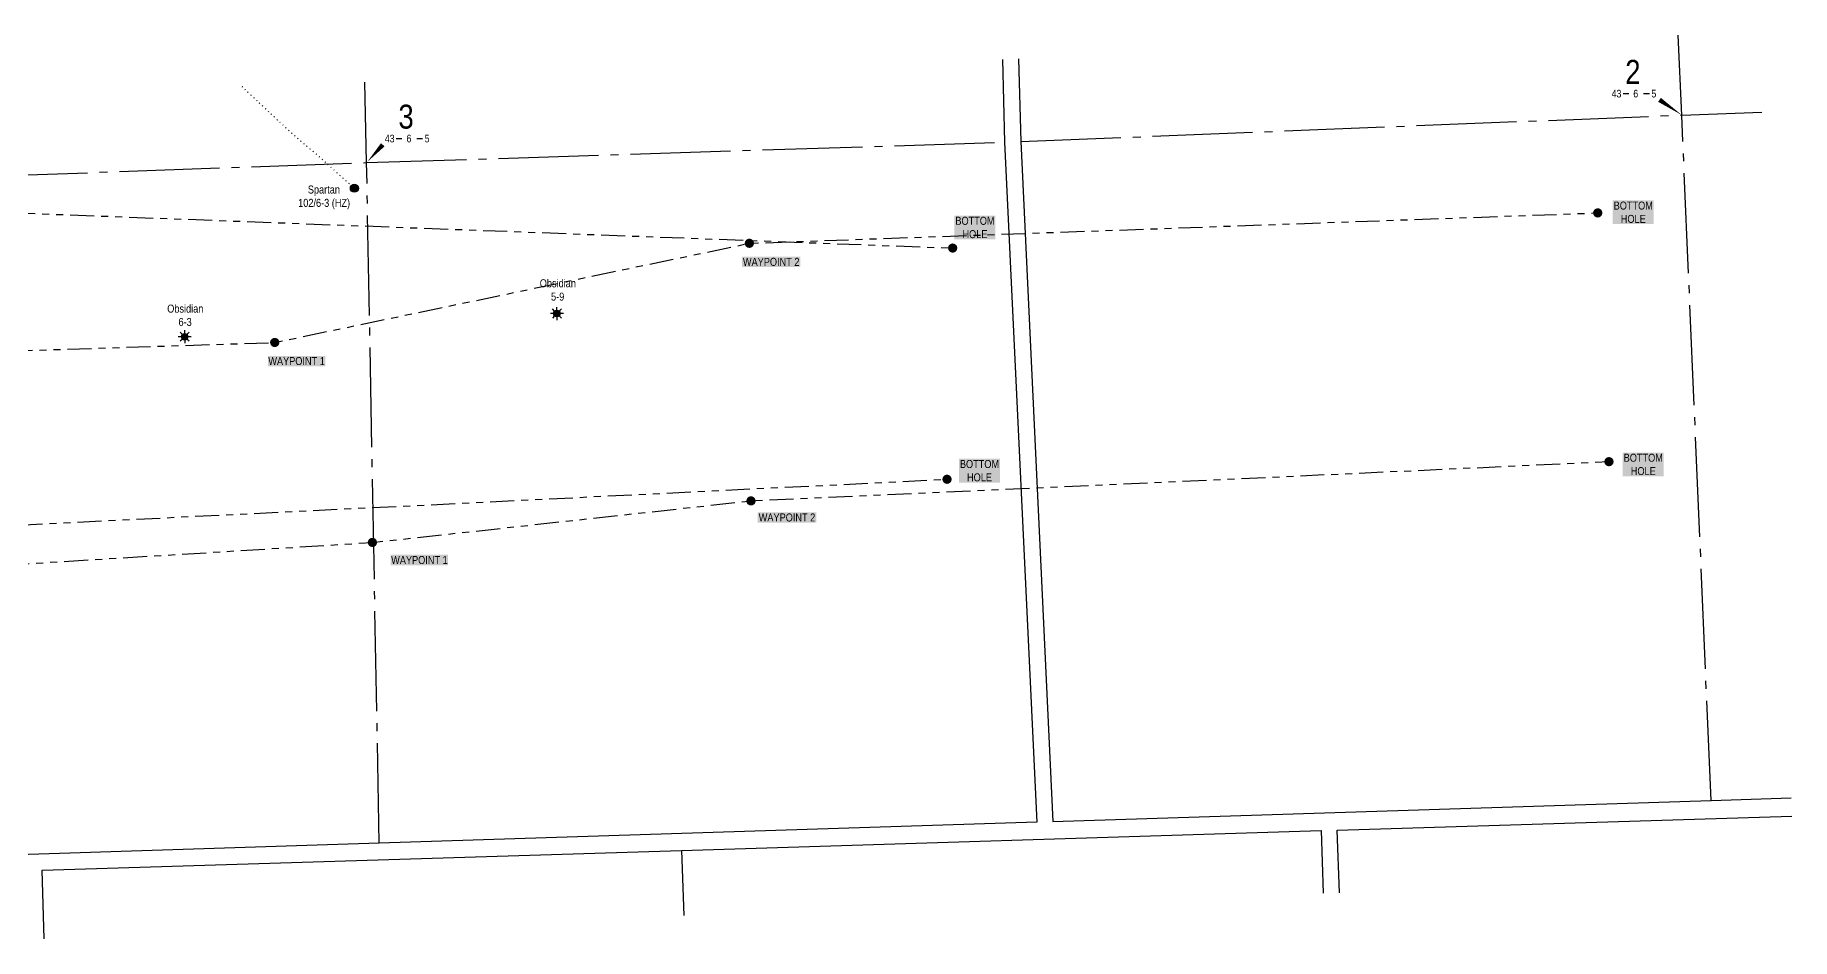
# Model space of a CAD drawing. Extents: x 640289 to 652763, y 5833822 to 5839625.
# Drawn here: x 649208 to 651403, y 5837645 to 5838775 of the extents above; entities that cross this region are included whole.
import ezdxf
from ezdxf.enums import TextEntityAlignment as Align

# ---------------------------------------------------------------- set-up
doc = ezdxf.new("R2010")
doc.units = 0
doc.header["$LTSCALE"] = 5
for name, pattern in [('foc-DOT', [1, 0.2, -0.8]), ('foc-DRILLPATH', [14.75, 6, -1.75, 1.75, -1.75, 1.75, -1.75]), ('foc-QUARTERLINE', [33, 25, -3, 2, -3])]:
    doc.linetypes.add(name, pattern=pattern)
for name, color, linetype in [('10', 1, 'Continuous'), ('9', 3, 'Continuous'), ('AS-DRILL-T', 8, 'Continuous'), ('DETAIL-HZ-Existing', 8, 'foc-DOT'), ('DRILL-T', 8, 'Continuous'), ('F-WS-S', 8, 'Continuous'), ('L-MON', 1, 'Continuous'), ('L-QSEC', 8, 'foc-QUARTERLINE'), ('L-SEC', 7, 'Continuous'), ('L-SECLBL', 7, 'Continuous'), ('P-PDRILLPATH', 12, 'foc-DRILLPATH')]:
    doc.layers.add(name, color=color, linetype=linetype)
doc.styles.add('80L', font='ARIALN.TTF', dxfattribs={"height": 10})
doc.styles.add('SIMPLEX', font='ARIALN.TTF')

# ---------------------------------------------------------------- blocks, each defined once
blk = doc.blocks.new('L-SECLBL')
at = {"layer": '9', "color": 7}
for p, q in [((-5.1, -27.8), (-12.3, -27.8)), ((20.7, -27.8), (13.5, -27.8))]:
    blk.add_line(p, q, dxfattribs=at)
at = {"layer": '10', "color": 2, "style": 'SIMPLEX'}
blk.add_attdef('SEC', text='', height=30, dxfattribs=at).set_placement((0, 0), align=Align.MIDDLE)
at = {"layer": '10', "color": 5, "style": '80L'}
blk.add_attdef('TWP', text='', height=9.5, dxfattribs=at).set_placement((-14.4, -27.4), align=Align.MIDDLE_RIGHT)
blk.add_attdef('RGE', text='', height=9.5, dxfattribs=at).set_placement((3.6, -27.4), align=Align.MIDDLE_CENTER)
blk.add_attdef('MER', text='', height=9.5, dxfattribs=at).set_placement((23.2, -27.4), align=Align.MIDDLE_LEFT)
blk = doc.blocks.new('plbh')
at = {"layer": 'L-MON'}
h = blk.add_hatch(color=255, dxfattribs=at)
h.dxf.hatch_style = 1
edge = h.paths.add_edge_path()
edge.add_arc((0, 0), 1.16, 0, 360)
h = blk.add_hatch(color=256, dxfattribs=at)
h.dxf.hatch_style = 1
h.paths.add_polyline_path([(-0.96, 0, 1), (0.96, 0, 1)])
h.paths.add_polyline_path([(0.91, 0, -1), (-0.91, 0, -1)], flags=16)
h.paths.add_polyline_path([(0.45, 0, -1), (-0.45, 0, -1)], flags=0)
h = blk.add_hatch(color=256, dxfattribs=at)
h.dxf.hatch_style = 1
h.paths.add_polyline_path([(-0.45, 0, 1), (0.45, 0, 1)])
h.paths.add_polyline_path([(0.4, 0, -1), (-0.4, 0, -1)], flags=16)
at = {"layer": 'L-MON', "color": 240}
for radius in [0.96, 0.91, 0.45, 0.4]:
    blk.add_circle((0, 0), radius, dxfattribs=at)
blk = doc.blocks.new('BH-Existing')
at = {"layer": 'AS-DRILL-T'}
h = blk.add_hatch(color=256, dxfattribs=at)
h.dxf.hatch_style = 1
edge = h.paths.add_edge_path()
edge.add_arc((0, 0), 0.5, 0, 360)
blk.add_circle((0, 0), 0.5, dxfattribs=at)
blk = doc.blocks.new('GAS')
h = blk.add_hatch(color=255)
h.dxf.hatch_style = 1
edge = h.paths.add_edge_path()
edge.add_arc((0, 0), 0.9, 0, 360)
for p, q in [((-0.81, 0), (-1.62, 0)), ((-0.57, 0.57), (-1.14, 1.14)), ((0, 0.81), (0, 1.62)), ((0.57, 0.57), (1.14, 1.14)), ((1.62, 0), (0.81, 0)), ((-0.57, -0.57), (-1.14, -1.14)), ((0, -0.81), (0, -1.62)), ((1.14, -1.14), (0.57, -0.57))]:
    blk.add_line(p, q)
blk.add_circle((0, 0), 0.8)

msp = doc.modelspace()

# ---------------------------------------------------------------- linework, layer by layer
at = {"layer": 'DETAIL-HZ-Existing', "flags": 128}
msp.add_lwpolyline([(649465.88, 5838711.135), (649470.495, 5838706.716), (649480.374, 5838697.383), (649490.293, 5838688.061), (649500.152, 5838678.757), (649510.07, 5838669.456), (649520.055, 5838660.266), (649530.068, 5838651.157), (649540.267, 5838642.174), (649550.629, 5838633.426), (649560.962, 5838624.608), (649571.084, 5838615.542), (649581.177, 5838606.426), (649592.264, 5838596.51), (649606.418, 5838583.836)], dxfattribs=at)
at = {"layer": 'L-QSEC'}
for p, q in [((651264.957, 5838675.385), (651260.68, 5838775.267)), ((649621.788, 5838615.859), (649619.439, 5838716.562)), ((650439.027, 5838642.184), (651264.957, 5838675.385)), ((651264.957, 5838675.385), (651364.864, 5838679.012)), ((651301.659, 5837818.198), (651264.957, 5838675.385)), ((649621.788, 5838615.859), (650418.929, 5838641.414)), ((648818.384, 5838586.853), (649621.788, 5838615.859)), ((649637.615, 5837765.024), (649621.788, 5838615.859)), ((650015.356, 5837755.877), (650018.011, 5837674.461))]:
    msp.add_line(p, q, dxfattribs=at)
at = {"layer": 'L-SEC'}
for p, q in [((650416.369, 5838744.724), (650418.929, 5838641.414)), ((650436.468, 5838745.435), (650439.027, 5838642.184)), ((650418.929, 5838641.414), (650459.073, 5837791.274)), ((650439.027, 5838642.184), (650479.177, 5837791.916)), ((650479.177, 5837791.916), (651301.659, 5837818.198)), ((651301.659, 5837818.198), (651401.57, 5837821.815)), ((650459.073, 5837791.274), (649637.615, 5837765.024)), ((650834.53, 5837781.376), (651402.548, 5837798.973)), ((650015.356, 5837755.877), (650814.428, 5837780.753)), ((650814.428, 5837780.753), (650817.043, 5837702.412)), ((650837.143, 5837703.078), (650834.53, 5837781.376)), ((649637.615, 5837765.024), (648841.434, 5837739.582)), ((649216.276, 5837731.204), (650015.356, 5837755.877)), ((649218.994, 5837645.359), (649216.276, 5837731.204))]:
    msp.add_line(p, q, dxfattribs=at)
at = {"layer": 'L-SECLBL', "flags": 128}
for points in [[(651264.957, 5838675.385, 0, 5.998, 0), (651237.17, 5838694.324, 0, 0, 0)], [(649622.44, 5838616.605, 0, 5.998, 0), (649641.935, 5838638.137, 0, 0, 0)]]:
    msp.add_lwpolyline(points, format="xyseb", dxfattribs=at)
at = {"layer": 'P-PDRILLPATH', "flags": 128}
for points in [[(647937.275, 5838193.565), (648399, 5838470), (648840, 5838566), (650354, 5838509)], [(647936.176, 5838228.544), (648484, 5838358), (649507, 5838391), (650100, 5838515), (651160, 5838553)], [(647936.647, 5838213.553), (648477, 5838070), (649629, 5838141), (650102, 5838193), (651174, 5838242)], [(647937.746, 5838178.573), (648359, 5838122), (650347, 5838220)]]:
    msp.add_lwpolyline(points, dxfattribs=at)

# ---------------------------------------------------------------- block references
at = {"layer": 'AS-DRILL-T', "xscale": 9.999999999999877, "yscale": 9.999999999999877, "zscale": 9.999999999999877}
msp.add_blockref('BH-Existing', (649606.435, 5838583.8), dxfattribs=at)
at = {"layer": 'F-WS-S', "xscale": 4.999999999999939, "yscale": 4.999999999999939, "zscale": 4.999999999999939}
for p in [(649859.506, 5838427.165), (649394.464, 5838398.18)]:
    msp.add_blockref('GAS', p, dxfattribs=at)
at = {"layer": 'L-MON', "xscale": 4.998555499999934, "yscale": 4.998555499999934, "zscale": 4.998555499999934}
for p in [(651160, 5838553), (650100, 5838515), (650354, 5838509), (649507, 5838391), (651174, 5838242), (650347, 5838220), (650102, 5838193), (649629, 5838141)]:
    msp.add_blockref('plbh', p, dxfattribs=at)
at = {"layer": 'L-SECLBL', "xscale": 0.9997111, "yscale": 0.9997111, "zscale": 0.9997111}
for p, values in [((651203.875, 5838729.503), {'SEC': '2', 'TWP': '43', 'RGE': '6', 'MER': '5'}), ((649671.055, 5838673.368), {'SEC': '3', 'TWP': '43', 'RGE': '6', 'MER': '5'})]:
    msp.add_blockref('L-SECLBL', p, dxfattribs=at).add_auto_attribs(values)

# ---------------------------------------------------------------- texts
at = {"color": 14, "char_height": 9.9971, "attachment_point": 5, "style": '80L', "bg_fill": 1, "box_fill_scale": 1.15, "bg_fill_color": 255, "bg_fill_transparency": 0}
for s, width, insert in [('BOTTOM \\PHOLE', 48.25143, (651204.395, 5838553.753)), ('BOTTOM \\PHOLE', 48.25143, (650381.883, 5838534.731)), ('WAYPOINT 2', 70.12748, (650127.247, 5838491.701)), ('WAYPOINT 1', 68.63342, (649534.247, 5838367.701)), ('BOTTOM \\PHOLE', 48.25143, (651216.908, 5838238.508)), ('BOTTOM \\PHOLE', 48.25143, (650387.534, 5838230.665)), ('WAYPOINT 2', 70.14775, (650146.994, 5838172.161)), ('WAYPOINT 1', 68.63342, (649687.763, 5838118.944))]:
    msp.add_mtext_dynamic_manual_height_columns(s, width=width, gutter_width=189.945, heights=[0], dxfattribs=dict(at, insert=insert))
at = {"layer": 'DRILL-T', "char_height": 9.99711, "attachment_point": 1, "style": '80L'}
for s, width, insert in [('\\pi12.774;Spartan\\P\\pi0.67302;102/6-3 (HZ)', 64.33602, (649535.562, 5838587.205)), ('\\pi-1.0931;Obsidian\\P\\pi13.03;5-9', 41.63479, (649839.173, 5838470.019)), ('\\pi-1.0931;Obsidian\\P\\pi13.02;6-3', 41.63479, (649373.704, 5838438.323))]:
    msp.add_mtext_dynamic_manual_height_columns(s, width=width, gutter_width=50, heights=[0], dxfattribs=dict(at, insert=insert))

doc.saveas('drawing.dxf')
